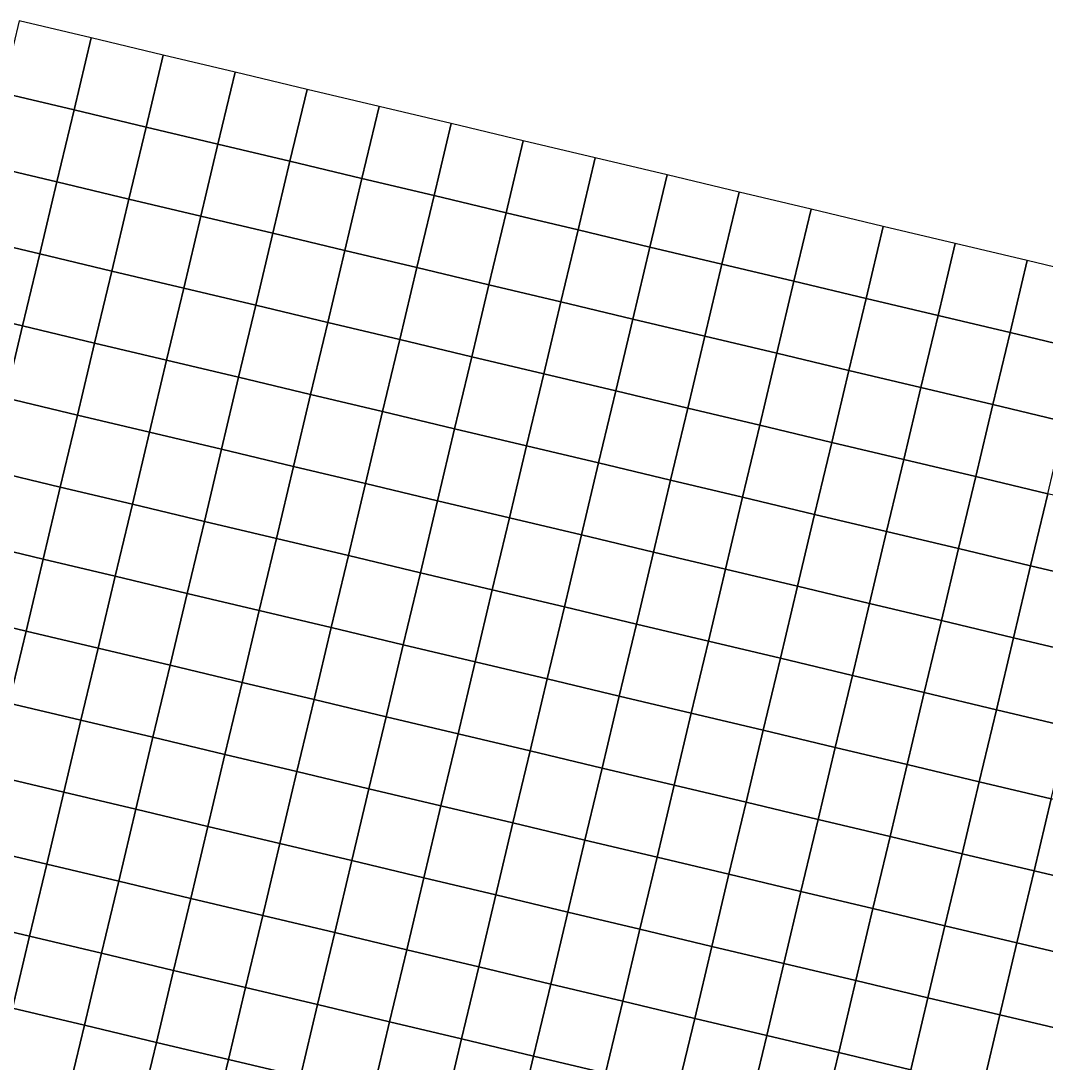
# Model space of a CAD drawing. Header units: metres. Extents: x 0.76 to 9.08, y -3.29 to 2.36.
# Drawn here: x 3.539 to 4.924, y 0.515 to 1.923 of the extents above; entities that cross this region are included whole.
import ezdxf

# ---------------------------------------------------------------- set-up
doc = ezdxf.new("R2010")
doc.units = ezdxf.units.M

msp = doc.modelspace()

# ---------------------------------------------------------------- linework, layer by layer
at = {"layer": 'C1_v2'}
for points in [[(3.5363, 1.9231, -0.6561), (3.5132, 1.8258, -0.6381), (3.6105, 1.8027, -0.6521), (3.6336, 1.9, -0.6695)], [(3.6336, 1.9, -0.6695), (3.6105, 1.8027, -0.6521), (3.7078, 1.7795, -0.6667), (3.7309, 1.8768, -0.6842)], [(3.7309, 1.8768, -0.6842), (3.7078, 1.7795, -0.6667), (3.805, 1.7564, -0.661), (3.8282, 1.8537, -0.6685)], [(3.8282, 1.8537, -0.6685), (3.805, 1.7564, -0.661), (3.9023, 1.7333, -0.6551), (3.9255, 1.8305, -0.6521)], [(3.5132, 1.8258, -0.6381), (3.49, 1.7286, -0.6126), (3.5873, 1.7054, -0.6282), (3.6105, 1.8027, -0.6521)], [(3.9255, 1.8305, -0.6521), (3.9023, 1.7333, -0.6551), (3.9996, 1.7101, -0.6393), (4.0228, 1.8074, -0.6262)], [(4.0228, 1.8074, -0.6262), (3.9996, 1.7101, -0.6393), (4.0969, 1.687, -0.623), (4.12, 1.7842, -0.5988)], [(3.6105, 1.8027, -0.6521), (3.5873, 1.7054, -0.6282), (3.6846, 1.6823, -0.6433), (3.7078, 1.7795, -0.6667)], [(3.7078, 1.7795, -0.6667), (3.6846, 1.6823, -0.6433), (3.7819, 1.6591, -0.647), (3.805, 1.7564, -0.661)], [(4.12, 1.7842, -0.5988), (4.0969, 1.687, -0.623), (4.1942, 1.6638, -0.607), (4.2173, 1.7611, -0.5713)], [(4.2173, 1.7611, -0.5713), (4.1942, 1.6638, -0.607), (4.2915, 1.6407, -0.6029), (4.3146, 1.738, -0.565)], [(3.805, 1.7564, -0.661), (3.7819, 1.6591, -0.647), (3.8792, 1.636, -0.6509), (3.9023, 1.7333, -0.6551)], [(3.9023, 1.7333, -0.6551), (3.8792, 1.636, -0.6509), (3.9765, 1.6128, -0.6457), (3.9996, 1.7101, -0.6393)], [(4.3146, 1.738, -0.565), (4.2915, 1.6407, -0.6029), (4.3887, 1.6175, -0.5971), (4.4119, 1.7148, -0.5586)], [(3.49, 1.7286, -0.6126), (3.4669, 1.6313, -0.5798), (3.5642, 1.6081, -0.5977), (3.5873, 1.7054, -0.6282)], [(3.5873, 1.7054, -0.6282), (3.5642, 1.6081, -0.5977), (3.6615, 1.585, -0.613), (3.6846, 1.6823, -0.6433)], [(3.9996, 1.7101, -0.6393), (3.9765, 1.6128, -0.6457), (4.0737, 1.5897, -0.6403), (4.0969, 1.687, -0.623)], [(4.4119, 1.7148, -0.5586), (4.3887, 1.6175, -0.5971), (4.486, 1.5944, -0.5933), (4.5092, 1.6917, -0.5612)], [(4.5092, 1.6917, -0.5612), (4.486, 1.5944, -0.5933), (4.5833, 1.5712, -0.5928), (4.6065, 1.6685, -0.5682)], [(3.6846, 1.6823, -0.6433), (3.6615, 1.585, -0.613), (3.7587, 1.5618, -0.6264), (3.7819, 1.6591, -0.647)], [(4.0969, 1.687, -0.623), (4.0737, 1.5897, -0.6403), (4.171, 1.5665, -0.6357), (4.1942, 1.6638, -0.607)], [(4.1942, 1.6638, -0.607), (4.171, 1.5665, -0.6357), (4.2683, 1.5434, -0.634), (4.2915, 1.6407, -0.6029)], [(4.6065, 1.6685, -0.5682), (4.5833, 1.5712, -0.5928), (4.6806, 1.5481, -0.5878), (4.7037, 1.6454, -0.5702)], [(3.7819, 1.6591, -0.647), (3.7587, 1.5618, -0.6264), (3.856, 1.5387, -0.6404), (3.8792, 1.636, -0.6509)], [(3.8792, 1.636, -0.6509), (3.856, 1.5387, -0.6404), (3.9533, 1.5155, -0.645), (3.9765, 1.6128, -0.6457)], [(4.2915, 1.6407, -0.6029), (4.2683, 1.5434, -0.634), (4.3656, 1.5202, -0.6299), (4.3887, 1.6175, -0.5971)], [(4.7037, 1.6454, -0.5702), (4.6806, 1.5481, -0.5878), (4.7779, 1.5249, -0.5863), (4.801, 1.6222, -0.5753)], [(3.4669, 1.6313, -0.5798), (3.4438, 1.534, -0.5522), (3.541, 1.5108, -0.5715), (3.5642, 1.6081, -0.5977)], [(4.801, 1.6222, -0.5753), (4.7779, 1.5249, -0.5863), (4.8752, 1.5018, -0.58), (4.8983, 1.5991, -0.5763)], [(3.5642, 1.6081, -0.5977), (3.541, 1.5108, -0.5715), (3.6383, 1.4877, -0.5877), (3.6615, 1.585, -0.613)], [(3.9765, 1.6128, -0.6457), (3.9533, 1.5155, -0.645), (4.0506, 1.4924, -0.6501), (4.0737, 1.5897, -0.6403)], [(4.3887, 1.6175, -0.5971), (4.3656, 1.5202, -0.6299), (4.4629, 1.4971, -0.6275), (4.486, 1.5944, -0.5933)], [(4.486, 1.5944, -0.5933), (4.4629, 1.4971, -0.6275), (4.5602, 1.474, -0.6271), (4.5833, 1.5712, -0.5928)], [(4.8983, 1.5991, -0.5763), (4.8752, 1.5018, -0.58), (4.9725, 1.4787, -0.5863), (4.9956, 1.5759, -0.5825)], [(3.6615, 1.585, -0.613), (3.6383, 1.4877, -0.5877), (3.7356, 1.4645, -0.6011), (3.7587, 1.5618, -0.6264)], [(4.0737, 1.5897, -0.6403), (4.0506, 1.4924, -0.6501), (4.1479, 1.4692, -0.6574), (4.171, 1.5665, -0.6357)], [(4.171, 1.5665, -0.6357), (4.1479, 1.4692, -0.6574), (4.2452, 1.4461, -0.6581), (4.2683, 1.5434, -0.634)], [(4.5833, 1.5712, -0.5928), (4.5602, 1.474, -0.6271), (4.6575, 1.4508, -0.6165), (4.6806, 1.5481, -0.5878)], [(3.7587, 1.5618, -0.6264), (3.7356, 1.4645, -0.6011), (3.8329, 1.4414, -0.6146), (3.856, 1.5387, -0.6404)], [(3.856, 1.5387, -0.6404), (3.8329, 1.4414, -0.6146), (3.9302, 1.4183, -0.6284), (3.9533, 1.5155, -0.645)], [(4.2683, 1.5434, -0.634), (4.2452, 1.4461, -0.6581), (4.3425, 1.423, -0.6563), (4.3656, 1.5202, -0.6299)], [(4.6806, 1.5481, -0.5878), (4.6575, 1.4508, -0.6165), (4.7547, 1.4277, -0.6098), (4.7779, 1.5249, -0.5863)], [(3.4438, 1.534, -0.5522), (3.4206, 1.4367, -0.5288), (3.5179, 1.4136, -0.5505), (3.541, 1.5108, -0.5715)], [(4.7779, 1.5249, -0.5863), (4.7547, 1.4277, -0.6098), (4.852, 1.4045, -0.5976), (4.8752, 1.5018, -0.58)], [(3.541, 1.5108, -0.5715), (3.5179, 1.4136, -0.5505), (3.6152, 1.3904, -0.5673), (3.6383, 1.4877, -0.5877)], [(3.9533, 1.5155, -0.645), (3.9302, 1.4183, -0.6284), (4.0275, 1.3951, -0.6424), (4.0506, 1.4924, -0.6501)], [(4.3656, 1.5202, -0.6299), (4.3425, 1.423, -0.6563), (4.4397, 1.3998, -0.6557), (4.4629, 1.4971, -0.6275)], [(4.4629, 1.4971, -0.6275), (4.4397, 1.3998, -0.6557), (4.537, 1.3767, -0.6555), (4.5602, 1.474, -0.6271)], [(4.8752, 1.5018, -0.58), (4.852, 1.4045, -0.5976), (4.9493, 1.3814, -0.5974), (4.9725, 1.4787, -0.5863)], [(3.6383, 1.4877, -0.5877), (3.6152, 1.3904, -0.5673), (3.7125, 1.3673, -0.581), (3.7356, 1.4645, -0.6011)], [(4.0506, 1.4924, -0.6501), (4.0275, 1.3951, -0.6424), (4.1247, 1.372, -0.66), (4.1479, 1.4692, -0.6574)], [(4.1479, 1.4692, -0.6574), (4.1247, 1.372, -0.66), (4.222, 1.3488, -0.6709), (4.2452, 1.4461, -0.6581)], [(4.5602, 1.474, -0.6271), (4.537, 1.3767, -0.6555), (4.6343, 1.3535, -0.6481), (4.6575, 1.4508, -0.6165)], [(3.7356, 1.4645, -0.6011), (3.7125, 1.3673, -0.581), (3.8097, 1.3441, -0.5946), (3.8329, 1.4414, -0.6146)], [(4.6575, 1.4508, -0.6165), (4.6343, 1.3535, -0.6481), (4.7316, 1.3304, -0.6442), (4.7547, 1.4277, -0.6098)], [(3.8329, 1.4414, -0.6146), (3.8097, 1.3441, -0.5946), (3.907, 1.321, -0.6077), (3.9302, 1.4183, -0.6284)], [(4.2452, 1.4461, -0.6581), (4.222, 1.3488, -0.6709), (4.3193, 1.3257, -0.6797), (4.3425, 1.423, -0.6563)], [(4.3425, 1.423, -0.6563), (4.3193, 1.3257, -0.6797), (4.4166, 1.3025, -0.68), (4.4397, 1.3998, -0.6557)], [(4.7547, 1.4277, -0.6098), (4.7316, 1.3304, -0.6442), (4.8289, 1.3072, -0.6322), (4.852, 1.4045, -0.5976)], [(3.5179, 1.4136, -0.5505), (3.4947, 1.3163, -0.5336), (3.592, 1.2931, -0.5515), (3.6152, 1.3904, -0.5673)], [(3.9302, 1.4183, -0.6284), (3.907, 1.321, -0.6077), (4.0043, 1.2978, -0.622), (4.0275, 1.3951, -0.6424)], [(4.0275, 1.3951, -0.6424), (4.0043, 1.2978, -0.622), (4.1016, 1.2747, -0.64), (4.1247, 1.372, -0.66)], [(4.4397, 1.3998, -0.6557), (4.4166, 1.3025, -0.68), (4.5139, 1.2794, -0.6807), (4.537, 1.3767, -0.6555)], [(4.852, 1.4045, -0.5976), (4.8289, 1.3072, -0.6322), (4.9262, 1.2841, -0.6265), (4.9493, 1.3814, -0.5974)], [(3.6152, 1.3904, -0.5673), (3.592, 1.2931, -0.5515), (3.6893, 1.27, -0.5658), (3.7125, 1.3673, -0.581)], [(3.7125, 1.3673, -0.581), (3.6893, 1.27, -0.5658), (3.7866, 1.2468, -0.5799), (3.8097, 1.3441, -0.5946)], [(4.1247, 1.372, -0.66), (4.1016, 1.2747, -0.64), (4.1989, 1.2515, -0.6596), (4.222, 1.3488, -0.6709)], [(4.537, 1.3767, -0.6555), (4.5139, 1.2794, -0.6807), (4.6112, 1.2562, -0.6741), (4.6343, 1.3535, -0.6481)], [(4.6343, 1.3535, -0.6481), (4.6112, 1.2562, -0.6741), (4.7084, 1.2331, -0.6723), (4.7316, 1.3304, -0.6442)], [(3.8097, 1.3441, -0.5946), (3.7866, 1.2468, -0.5799), (3.8839, 1.2237, -0.5936), (3.907, 1.321, -0.6077)], [(4.222, 1.3488, -0.6709), (4.1989, 1.2515, -0.6596), (4.2962, 1.2284, -0.6765), (4.3193, 1.3257, -0.6797)], [(4.3193, 1.3257, -0.6797), (4.2962, 1.2284, -0.6765), (4.3935, 1.2052, -0.6845), (4.4166, 1.3025, -0.68)], [(4.7316, 1.3304, -0.6442), (4.7084, 1.2331, -0.6723), (4.8057, 1.2099, -0.6614), (4.8289, 1.3072, -0.6322)], [(3.4947, 1.3163, -0.5336), (3.4716, 1.219, -0.5221), (3.5689, 1.1958, -0.5412), (3.592, 1.2931, -0.5515)], [(3.907, 1.321, -0.6077), (3.8839, 1.2237, -0.5936), (3.9812, 1.2005, -0.6077), (4.0043, 1.2978, -0.622)], [(4.0043, 1.2978, -0.622), (3.9812, 1.2005, -0.6077), (4.0785, 1.1774, -0.6256), (4.1016, 1.2747, -0.64)], [(4.4166, 1.3025, -0.68), (4.3935, 1.2052, -0.6845), (4.4907, 1.1821, -0.6921), (4.5139, 1.2794, -0.6807)], [(4.8289, 1.3072, -0.6322), (4.8057, 1.2099, -0.6614), (4.903, 1.1868, -0.6536), (4.9262, 1.2841, -0.6265)], [(3.592, 1.2931, -0.5515), (3.5689, 1.1958, -0.5412), (3.6662, 1.1727, -0.5567), (3.6893, 1.27, -0.5658)], [(4.9262, 1.2841, -0.6265), (4.903, 1.1868, -0.6536), (5.0003, 1.1637, -0.6488), (5.0234, 1.2609, -0.622)], [(3.6893, 1.27, -0.5658), (3.6662, 1.1727, -0.5567), (3.7635, 1.1495, -0.5716), (3.7866, 1.2468, -0.5799)], [(4.1016, 1.2747, -0.64), (4.0785, 1.1774, -0.6256), (4.1757, 1.1543, -0.6451), (4.1989, 1.2515, -0.6596)], [(4.5139, 1.2794, -0.6807), (4.4907, 1.1821, -0.6921), (4.588, 1.159, -0.6953), (4.6112, 1.2562, -0.6741)], [(4.6112, 1.2562, -0.6741), (4.588, 1.159, -0.6953), (4.6853, 1.1358, -0.6927), (4.7084, 1.2331, -0.6723)], [(3.7866, 1.2468, -0.5799), (3.7635, 1.1495, -0.5716), (3.8607, 1.1264, -0.586), (3.8839, 1.2237, -0.5936)], [(4.1989, 1.2515, -0.6596), (4.1757, 1.1543, -0.6451), (4.273, 1.1311, -0.6622), (4.2962, 1.2284, -0.6765)], [(4.2962, 1.2284, -0.6765), (4.273, 1.1311, -0.6622), (4.3703, 1.108, -0.6743), (4.3935, 1.2052, -0.6845)], [(4.7084, 1.2331, -0.6723), (4.6853, 1.1358, -0.6927), (4.7826, 1.1127, -0.6863), (4.8057, 1.2099, -0.6614)], [(3.4716, 1.219, -0.5221), (3.4485, 1.1217, -0.5157), (3.5457, 1.0986, -0.5358), (3.5689, 1.1958, -0.5412)], [(3.8839, 1.2237, -0.5936), (3.8607, 1.1264, -0.586), (3.958, 1.1033, -0.6007), (3.9812, 1.2005, -0.6077)], [(3.9812, 1.2005, -0.6077), (3.958, 1.1033, -0.6007), (4.0553, 1.0801, -0.6184), (4.0785, 1.1774, -0.6256)], [(4.3935, 1.2052, -0.6845), (4.3703, 1.108, -0.6743), (4.4676, 1.0848, -0.6858), (4.4907, 1.1821, -0.6921)], [(4.8057, 1.2099, -0.6614), (4.7826, 1.1127, -0.6863), (4.8799, 1.0895, -0.6755), (4.903, 1.1868, -0.6536)], [(3.5689, 1.1958, -0.5412), (3.5457, 1.0986, -0.5358), (3.643, 1.0754, -0.5529), (3.6662, 1.1727, -0.5567)], [(4.903, 1.1868, -0.6536), (4.8799, 1.0895, -0.6755), (4.9772, 1.0664, -0.6697), (5.0003, 1.1637, -0.6488)], [(3.6662, 1.1727, -0.5567), (3.643, 1.0754, -0.5529), (3.7403, 1.0523, -0.5693), (3.7635, 1.1495, -0.5716)], [(4.0785, 1.1774, -0.6256), (4.0553, 1.0801, -0.6184), (4.1526, 1.057, -0.6371), (4.1757, 1.1543, -0.6451)], [(4.4907, 1.1821, -0.6921), (4.4676, 1.0848, -0.6858), (4.5649, 1.0617, -0.6938), (4.588, 1.159, -0.6953)], [(4.588, 1.159, -0.6953), (4.5649, 1.0617, -0.6938), (4.6622, 1.0385, -0.6967), (4.6853, 1.1358, -0.6927)], [(3.7635, 1.1495, -0.5716), (3.7403, 1.0523, -0.5693), (3.8376, 1.0291, -0.5847), (3.8607, 1.1264, -0.586)], [(4.1757, 1.1543, -0.6451), (4.1526, 1.057, -0.6371), (4.2499, 1.0338, -0.6532), (4.273, 1.1311, -0.6622)], [(4.273, 1.1311, -0.6622), (4.2499, 1.0338, -0.6532), (4.3472, 1.0107, -0.6637), (4.3703, 1.108, -0.6743)], [(4.6853, 1.1358, -0.6927), (4.6622, 1.0385, -0.6967), (4.7594, 1.0154, -0.7015), (4.7826, 1.1127, -0.6863)], [(3.4485, 1.1217, -0.5157), (3.4253, 1.0244, -0.5033), (3.5226, 1.0013, -0.5235), (3.5457, 1.0986, -0.5358)], [(3.8607, 1.1264, -0.586), (3.8376, 1.0291, -0.5847), (3.9349, 1.006, -0.5999), (3.958, 1.1033, -0.6007)], [(4.7826, 1.1127, -0.6863), (4.7594, 1.0154, -0.7015), (4.8567, 0.9922, -0.6926), (4.8799, 1.0895, -0.6755)], [(3.5457, 1.0986, -0.5358), (3.5226, 1.0013, -0.5235), (3.6199, 0.9781, -0.5417), (3.643, 1.0754, -0.5529)], [(3.958, 1.1033, -0.6007), (3.9349, 1.006, -0.5999), (4.0322, 0.9828, -0.6181), (4.0553, 1.0801, -0.6184)], [(4.3703, 1.108, -0.6743), (4.3472, 1.0107, -0.6637), (4.4444, 0.9875, -0.6718), (4.4676, 1.0848, -0.6858)], [(4.4676, 1.0848, -0.6858), (4.4444, 0.9875, -0.6718), (4.5417, 0.9644, -0.6783), (4.5649, 1.0617, -0.6938)], [(4.8799, 1.0895, -0.6755), (4.8567, 0.9922, -0.6926), (4.954, 0.9691, -0.686), (4.9772, 1.0664, -0.6697)], [(3.643, 1.0754, -0.5529), (3.6199, 0.9781, -0.5417), (3.7172, 0.955, -0.5591), (3.7403, 1.0523, -0.5693)], [(4.0553, 1.0801, -0.6184), (4.0322, 0.9828, -0.6181), (4.1294, 0.9597, -0.6359), (4.1526, 1.057, -0.6371)], [(4.1526, 1.057, -0.6371), (4.1294, 0.9597, -0.6359), (4.2267, 0.9365, -0.6496), (4.2499, 1.0338, -0.6532)], [(4.5649, 1.0617, -0.6938), (4.5417, 0.9644, -0.6783), (4.639, 0.9412, -0.6897), (4.6622, 1.0385, -0.6967)], [(3.7403, 1.0523, -0.5693), (3.7172, 0.955, -0.5591), (3.8144, 0.9318, -0.575), (3.8376, 1.0291, -0.5847)], [(3.8376, 1.0291, -0.5847), (3.8144, 0.9318, -0.575), (3.9117, 0.9087, -0.5917), (3.9349, 1.006, -0.5999)], [(4.2499, 1.0338, -0.6532), (4.2267, 0.9365, -0.6496), (4.324, 0.9134, -0.6573), (4.3472, 1.0107, -0.6637)], [(4.6622, 1.0385, -0.6967), (4.639, 0.9412, -0.6897), (4.7363, 0.9181, -0.6965), (4.7594, 1.0154, -0.7015)], [(4.7594, 1.0154, -0.7015), (4.7363, 0.9181, -0.6965), (4.8336, 0.8949, -0.6965), (4.8567, 0.9922, -0.6926)], [(3.5226, 1.0013, -0.5235), (3.4994, 0.904, -0.5049), (3.5967, 0.8808, -0.5232), (3.6199, 0.9781, -0.5417)], [(3.9349, 1.006, -0.5999), (3.9117, 0.9087, -0.5917), (4.009, 0.8855, -0.6098), (4.0322, 0.9828, -0.6181)], [(4.3472, 1.0107, -0.6637), (4.324, 0.9134, -0.6573), (4.4213, 0.8902, -0.6599), (4.4444, 0.9875, -0.6718)], [(4.4444, 0.9875, -0.6718), (4.4213, 0.8902, -0.6599), (4.5186, 0.8671, -0.6615), (4.5417, 0.9644, -0.6783)], [(4.8567, 0.9922, -0.6926), (4.8336, 0.8949, -0.6965), (4.9309, 0.8718, -0.6972), (4.954, 0.9691, -0.686)], [(3.6199, 0.9781, -0.5417), (3.5967, 0.8808, -0.5232), (3.694, 0.8577, -0.5398), (3.7172, 0.955, -0.5591)], [(4.0322, 0.9828, -0.6181), (4.009, 0.8855, -0.6098), (4.1063, 0.8624, -0.6257), (4.1294, 0.9597, -0.6359)], [(4.1294, 0.9597, -0.6359), (4.1063, 0.8624, -0.6257), (4.2036, 0.8393, -0.6392), (4.2267, 0.9365, -0.6496)], [(4.5417, 0.9644, -0.6783), (4.5186, 0.8671, -0.6615), (4.6159, 0.844, -0.6681), (4.639, 0.9412, -0.6897)], [(3.7172, 0.955, -0.5591), (3.694, 0.8577, -0.5398), (3.7913, 0.8345, -0.5567), (3.8144, 0.9318, -0.575)], [(3.8144, 0.9318, -0.575), (3.7913, 0.8345, -0.5567), (3.8886, 0.8114, -0.5741), (3.9117, 0.9087, -0.5917)], [(4.2267, 0.9365, -0.6496), (4.2036, 0.8393, -0.6392), (4.3009, 0.8161, -0.6471), (4.324, 0.9134, -0.6573)], [(4.639, 0.9412, -0.6897), (4.6159, 0.844, -0.6681), (4.7132, 0.8208, -0.6717), (4.7363, 0.9181, -0.6965)], [(4.7363, 0.9181, -0.6965), (4.7132, 0.8208, -0.6717), (4.8104, 0.7977, -0.68), (4.8336, 0.8949, -0.6965)], [(3.4994, 0.904, -0.5049), (3.4763, 0.8067, -0.4796), (3.5736, 0.7836, -0.4972), (3.5967, 0.8808, -0.5232)], [(3.9117, 0.9087, -0.5917), (3.8886, 0.8114, -0.5741), (3.9859, 0.7883, -0.5921), (4.009, 0.8855, -0.6098)], [(4.324, 0.9134, -0.6573), (4.3009, 0.8161, -0.6471), (4.3982, 0.793, -0.6486), (4.4213, 0.8902, -0.6599)], [(4.4213, 0.8902, -0.6599), (4.3982, 0.793, -0.6486), (4.4954, 0.7698, -0.6469), (4.5186, 0.8671, -0.6615)], [(4.8336, 0.8949, -0.6965), (4.8104, 0.7977, -0.68), (4.9077, 0.7745, -0.6847), (4.9309, 0.8718, -0.6972)], [(3.5967, 0.8808, -0.5232), (3.5736, 0.7836, -0.4972), (3.6709, 0.7604, -0.5151), (3.694, 0.8577, -0.5398)], [(4.009, 0.8855, -0.6098), (3.9859, 0.7883, -0.5921), (4.0832, 0.7651, -0.6069), (4.1063, 0.8624, -0.6257)], [(4.1063, 0.8624, -0.6257), (4.0832, 0.7651, -0.6069), (4.1804, 0.742, -0.6209), (4.2036, 0.8393, -0.6392)], [(4.5186, 0.8671, -0.6615), (4.4954, 0.7698, -0.6469), (4.5927, 0.7467, -0.6477), (4.6159, 0.844, -0.6681)], [(4.9309, 0.8718, -0.6972), (4.9077, 0.7745, -0.6847), (5.005, 0.7514, -0.6861), (5.0282, 0.8487, -0.6938)], [(3.694, 0.8577, -0.5398), (3.6709, 0.7604, -0.5151), (3.7682, 0.7373, -0.5329), (3.7913, 0.8345, -0.5567)], [(3.7913, 0.8345, -0.5567), (3.7682, 0.7373, -0.5329), (3.8654, 0.7141, -0.5501), (3.8886, 0.8114, -0.5741)], [(4.2036, 0.8393, -0.6392), (4.1804, 0.742, -0.6209), (4.2777, 0.7188, -0.6297), (4.3009, 0.8161, -0.6471)], [(4.6159, 0.844, -0.6681), (4.5927, 0.7467, -0.6477), (4.69, 0.7235, -0.6534), (4.7132, 0.8208, -0.6717)], [(4.7132, 0.8208, -0.6717), (4.69, 0.7235, -0.6534), (4.7873, 0.7004, -0.6595), (4.8104, 0.7977, -0.68)], [(3.4763, 0.8067, -0.4796), (3.4532, 0.7094, -0.4487), (3.5504, 0.6863, -0.4651), (3.5736, 0.7836, -0.4972)], [(3.8886, 0.8114, -0.5741), (3.8654, 0.7141, -0.5501), (3.9627, 0.691, -0.5666), (3.9859, 0.7883, -0.5921)], [(4.3009, 0.8161, -0.6471), (4.2777, 0.7188, -0.6297), (4.375, 0.6957, -0.6315), (4.3982, 0.793, -0.6486)], [(4.3982, 0.793, -0.6486), (4.375, 0.6957, -0.6315), (4.4723, 0.6725, -0.6284), (4.4954, 0.7698, -0.6469)], [(4.8104, 0.7977, -0.68), (4.7873, 0.7004, -0.6595), (4.8846, 0.6772, -0.6602), (4.9077, 0.7745, -0.6847)], [(3.5736, 0.7836, -0.4972), (3.5504, 0.6863, -0.4651), (3.6477, 0.6631, -0.4825), (3.6709, 0.7604, -0.5151)], [(3.9859, 0.7883, -0.5921), (3.9627, 0.691, -0.5666), (4.06, 0.6678, -0.5803), (4.0832, 0.7651, -0.6069)], [(4.0832, 0.7651, -0.6069), (4.06, 0.6678, -0.5803), (4.1573, 0.6447, -0.5942), (4.1804, 0.742, -0.6209)], [(4.4954, 0.7698, -0.6469), (4.4723, 0.6725, -0.6284), (4.5696, 0.6494, -0.6303), (4.5927, 0.7467, -0.6477)], [(4.9077, 0.7745, -0.6847), (4.8846, 0.6772, -0.6602), (4.9819, 0.6541, -0.6656), (5.005, 0.7514, -0.6861)], [(3.6709, 0.7604, -0.5151), (3.6477, 0.6631, -0.4825), (3.745, 0.64, -0.5005), (3.7682, 0.7373, -0.5329)], [(4.5927, 0.7467, -0.6477), (4.5696, 0.6494, -0.6303), (4.6669, 0.6262, -0.6364), (4.69, 0.7235, -0.6534)], [(3.7682, 0.7373, -0.5329), (3.745, 0.64, -0.5005), (3.8423, 0.6168, -0.5178), (3.8654, 0.7141, -0.5501)], [(4.1804, 0.742, -0.6209), (4.1573, 0.6447, -0.5942), (4.2546, 0.6215, -0.604), (4.2777, 0.7188, -0.6297)], [(4.2777, 0.7188, -0.6297), (4.2546, 0.6215, -0.604), (4.3519, 0.5984, -0.6068), (4.375, 0.6957, -0.6315)], [(4.69, 0.7235, -0.6534), (4.6669, 0.6262, -0.6364), (4.7641, 0.6031, -0.6399), (4.7873, 0.7004, -0.6595)], [(3.4532, 0.7094, -0.4487), (3.43, 0.6121, -0.413), (3.5273, 0.589, -0.4265), (3.5504, 0.6863, -0.4651)], [(3.8654, 0.7141, -0.5501), (3.8423, 0.6168, -0.5178), (3.9396, 0.5937, -0.5318), (3.9627, 0.691, -0.5666)], [(3.9627, 0.691, -0.5666), (3.9396, 0.5937, -0.5318), (4.0369, 0.5705, -0.5463), (4.06, 0.6678, -0.5803)], [(4.375, 0.6957, -0.6315), (4.3519, 0.5984, -0.6068), (4.4491, 0.5752, -0.6056), (4.4723, 0.6725, -0.6284)], [(4.7873, 0.7004, -0.6595), (4.7641, 0.6031, -0.6399), (4.8614, 0.5799, -0.6394), (4.8846, 0.6772, -0.6602)], [(3.5504, 0.6863, -0.4651), (3.5273, 0.589, -0.4265), (3.6246, 0.5658, -0.4424), (3.6477, 0.6631, -0.4825)], [(4.8846, 0.6772, -0.6602), (4.8614, 0.5799, -0.6394), (4.9587, 0.5568, -0.6421), (4.9819, 0.6541, -0.6656)], [(3.6477, 0.6631, -0.4825), (3.6246, 0.5658, -0.4424), (3.7219, 0.5427, -0.4598), (3.745, 0.64, -0.5005)], [(4.06, 0.6678, -0.5803), (4.0369, 0.5705, -0.5463), (4.1341, 0.5474, -0.5607), (4.1573, 0.6447, -0.5942)], [(4.4723, 0.6725, -0.6284), (4.4491, 0.5752, -0.6056), (4.5464, 0.5521, -0.6085), (4.5696, 0.6494, -0.6303)], [(4.5696, 0.6494, -0.6303), (4.5464, 0.5521, -0.6085), (4.6437, 0.529, -0.6174), (4.6669, 0.6262, -0.6364)], [(3.745, 0.64, -0.5005), (3.7219, 0.5427, -0.4598), (3.8191, 0.5195, -0.4751), (3.8423, 0.6168, -0.5178)], [(4.1573, 0.6447, -0.5942), (4.1341, 0.5474, -0.5607), (4.2314, 0.5243, -0.5695), (4.2546, 0.6215, -0.604)], [(4.2546, 0.6215, -0.604), (4.2314, 0.5243, -0.5695), (4.3287, 0.5011, -0.5753), (4.3519, 0.5984, -0.6068)], [(4.6669, 0.6262, -0.6364), (4.6437, 0.529, -0.6174), (4.741, 0.5058, -0.6193), (4.7641, 0.6031, -0.6399)], [(3.8423, 0.6168, -0.5178), (3.8191, 0.5195, -0.4751), (3.9164, 0.4964, -0.4903), (3.9396, 0.5937, -0.5318)], [(3.9396, 0.5937, -0.5318), (3.9164, 0.4964, -0.4903), (4.0137, 0.4733, -0.504), (4.0369, 0.5705, -0.5463)], [(4.3519, 0.5984, -0.6068), (4.3287, 0.5011, -0.5753), (4.426, 0.478, -0.5765), (4.4491, 0.5752, -0.6056)], [(4.7641, 0.6031, -0.6399), (4.741, 0.5058, -0.6193), (4.8383, 0.4827, -0.6198), (4.8614, 0.5799, -0.6394)], [(3.5273, 0.589, -0.4265), (3.5041, 0.4917, -0.4035), (3.6014, 0.4686, -0.4188), (3.6246, 0.5658, -0.4424)], [(4.8614, 0.5799, -0.6394), (4.8383, 0.4827, -0.6198), (4.9356, 0.4595, -0.6209), (4.9587, 0.5568, -0.6421)], [(3.6246, 0.5658, -0.4424), (3.6014, 0.4686, -0.4188), (3.6987, 0.4454, -0.4349), (3.7219, 0.5427, -0.4598)], [(4.0369, 0.5705, -0.5463), (4.0137, 0.4733, -0.504), (4.111, 0.4501, -0.5171), (4.1341, 0.5474, -0.5607)], [(4.4491, 0.5752, -0.6056), (4.426, 0.478, -0.5765), (4.5233, 0.4548, -0.5795), (4.5464, 0.5521, -0.6085)], [(4.5464, 0.5521, -0.6085), (4.5233, 0.4548, -0.5795), (4.6206, 0.4317, -0.5904), (4.6437, 0.529, -0.6174)], [(3.7219, 0.5427, -0.4598), (3.6987, 0.4454, -0.4349), (3.796, 0.4223, -0.4496), (3.8191, 0.5195, -0.4751)], [(4.1341, 0.5474, -0.5607), (4.111, 0.4501, -0.5171), (4.2083, 0.427, -0.5283), (4.2314, 0.5243, -0.5695)], [(4.2314, 0.5243, -0.5695), (4.2083, 0.427, -0.5283), (4.3056, 0.4038, -0.5349), (4.3287, 0.5011, -0.5753)], [(4.6437, 0.529, -0.6174), (4.6206, 0.4317, -0.5904), (4.7179, 0.4085, -0.5944), (4.741, 0.5058, -0.6193)], [(3.8191, 0.5195, -0.4751), (3.796, 0.4223, -0.4496), (3.8933, 0.3991, -0.4639), (3.9164, 0.4964, -0.4903)]]:
    msp.add_3dface(points, dxfattribs=at)

doc.saveas('drawing.dxf')
